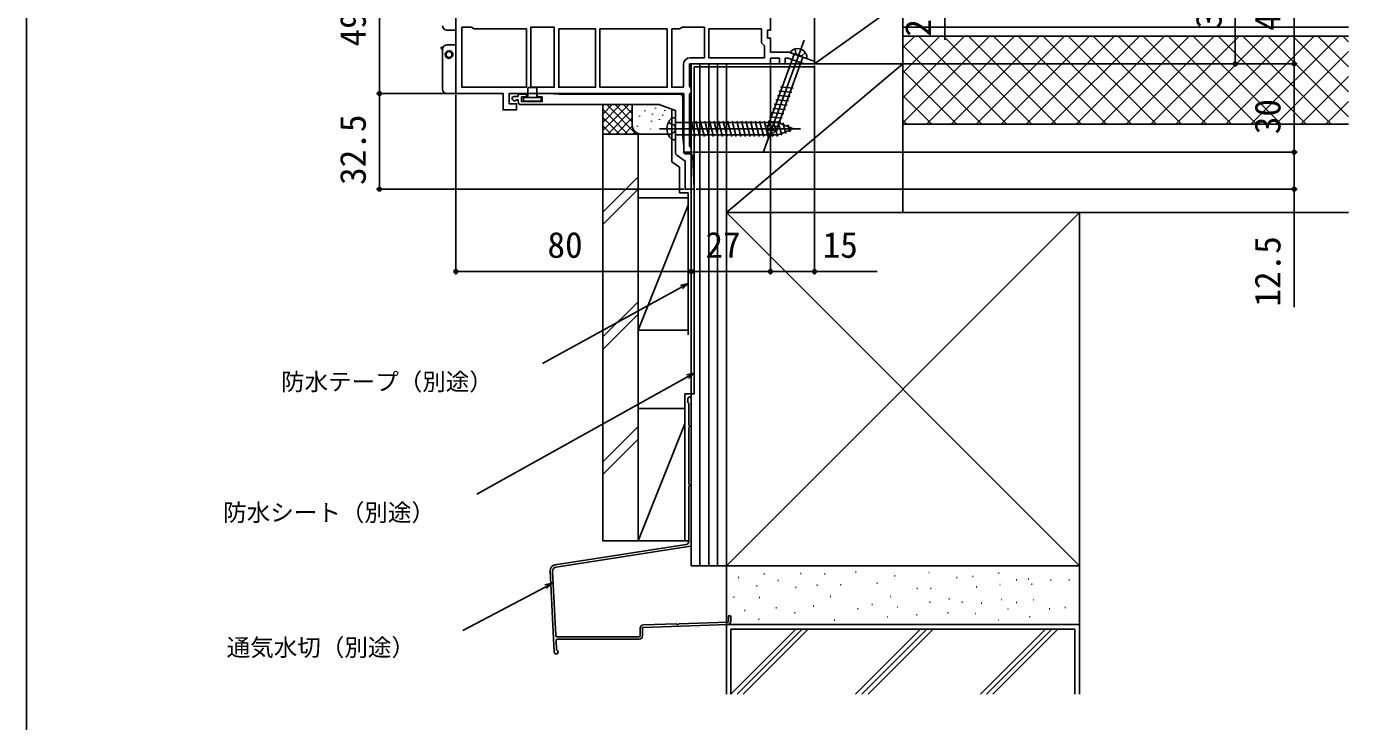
# Model space of a CAD drawing. Units: millimetres, scale not verified. Extents: x -525 to 525, y -783 to 779.
# Drawn here: x -525 to -75.5, y -318.8 to -82.6 of the extents above; entities that cross this region are included whole.
import ezdxf
from ezdxf.enums import TextEntityAlignment as Align

# ---------------------------------------------------------------- set-up
doc = ezdxf.new("R2010")
doc.units = ezdxf.units.MM
doc.header["$LTSCALE"] = 4
for name, color, linetype in [('0-2_YKK_11', 7, 'Continuous'), ('0-5_YKK_13', 4, 'Continuous'), ('0-7_YKK_D', 6, 'Continuous'), ('0-8_YKK_ZWAK', 7, 'Continuous'), ('0-9_YSS_K', 3, 'Continuous'), ('0-A_YSS_KE', 3, 'Continuous')]:
    doc.layers.add(name, color=color, linetype=linetype)
doc.styles.add('ＭＳ ゴシック', font='')
doc.styles.get('ＭＳ ゴシック').set_extended_font_data('MS Gothic')

msp = doc.modelspace()

# ---------------------------------------------------------------- linework, layer by layer
at = {"layer": '0-2_YKK_11'}
msp.add_line((-310.021, -109.129), (-356.85, -109.129), dxfattribs=at)
for points in [[(-301.55, -105.329), (-360.85, -105.329), (-360.85, -108.829), (-358.35, -108.829), (-358.35, -110.929), (-362.95, -110.929), (-362.95, -105.329), (-379.05, -105.329), (-379.05, -57.379)], [(-272.05, -58.329), (-272.05, -83.829), (-273.05, -83.829), (-273.05, -86.529), (-272.05, -86.529), (-272.05, -91.329), (-265.704, -91.329), (-256.992, -94.5), (-257.138, -95.329), (-260.562, -95.329), (-266.057, -93.329), (-267.05, -93.329), (-267.05, -95.329), (-269.05, -95.329), (-269.05, -93.329), (-272.05, -93.329), (-272.05, -95.329), (-299.55, -95.329), (-299.55, -102.863), (-299.3, -103.296), (-299.05, -103.729), (-299.05, -104.829), (-299.3, -105.262), (-299.55, -105.695), (-299.55, -123.163), (-299.3, -123.596), (-299.05, -124.029), (-299.05, -125.329), (-301.55, -125.329), (-301.55, -105.329)], [(-299.35, -93.229), (-294.55, -93.229), (-294.55, -82.829), (-302.123, -82.829), (-302.582, -83.129), (-303.04, -83.429), (-305.65, -83.429)], [(-305.65, -83.429), (-305.65, -103.229), (-301.65, -103.229), (-301.65, -95.529)], [(-359.1, -106.329), (-357.85, -106.329), (-357.85, -105.629), (-354.95, -105.629), (-354.95, -106.529), (-356.65, -106.529), (-356.65, -108.129), (-349.65, -108.129), (-349.65, -106.529), (-351.35, -106.529), (-351.35, -105.329), (-347.35, -105.329), (-343.921, -105.629), (-302.85, -105.629)], [(-357.85, -108.129), (-357.85, -107.529), (-358.365, -107.529), (-358.575, -107.615)], [(-301.85, -106.629), (-301.85, -119.9), (-301.55, -123.329), (-301.55, -125.537), (-301.133, -125.829), (-299.509, -125.829)], [(-304.35, -125.498), (-304.35, -111.129), (-309.679, -109.189)], [(-298.51, -126.787), (-298.05, -137.829), (-301.05, -137.829), (-301.05, -128.329), (-303.924, -126.317)]]:
    msp.add_lwpolyline(points, dxfattribs=at)
for points in [[(-355.05, -103.229), (-376.95, -103.229), (-376.95, -82.829), (-373.677, -82.829), (-373.218, -83.129), (-372.76, -83.429), (-355.05, -83.429)], [(-353.55, -82.829), (-353.55, -103.229), (-345.55, -103.229), (-345.55, -82.829)], [(-344.05, -83.429), (-344.05, -103.229), (-331.55, -103.229), (-331.55, -83.429)], [(-307.15, -83.429), (-330.05, -83.429), (-330.05, -103.229), (-307.15, -103.229)], [(-274.15, -93.229), (-293.05, -93.229), (-293.05, -83.429), (-275.15, -83.429), (-275.15, -88.129), (-274.65, -88.629), (-274.15, -89.129)]]:
    msp.add_lwpolyline(points, close=True, dxfattribs=at)
for centre, radius, start, end in [((-299.35, -95.529), 2.3, 90.00001, 179.99999), ((-359.1, -107.079), 0.75, 90.00002, 314.41533), ((-302.85, -106.629), 1, 0.00001, 89.99999), ((-356.85, -108.129), 1, 180.00001, 269.99999), ((-310.021, -110.129), 1, 70.00005, 90.00006), ((-303.35, -125.498), 1, 180.00003, 235.00002), ((-299.509, -126.829), 1, 2.38595, 90.00002)]:
    msp.add_arc(centre, radius, start, end, dxfattribs=at)
at = {"layer": '0-5_YKK_13'}
for p, q in [((-379.05, -83.829), (-382.05, -83.829)), ((-383.8, -89.632), (-383.377, -89.632)), ((-379.05, -88.832), (-382.05, -88.832)), ((-260.654, -87.27), (-274.52, -125.367)), ((-383.537, -90.132), (-383.8, -90.132)), ((-383.55, -90.332), (-383.55, -103.832)), ((-264.005, -91.947), (-272.986, -116.622)), ((-270.073, -117.682), (-261.092, -93.007)), ((-259.871, -93.452), (-265.227, -91.503)), ((-263.688, -90.198), (-263.501, -91.835)), ((-262.549, -92.477), (-263.501, -91.835)), ((-262.549, -92.477), (-261.406, -92.597)), ((-260.211, -91.463), (-261.406, -92.597)), ((-354.25, -103.329), (-351.85, -103.329)), ((-268.656, -103.117), (-264.325, -103.496)), ((-379.05, -105.332), (-382.05, -105.332)), ((-356.05, -107.029), (-356.05, -107.629)), ((-350.35, -106.729), (-355.75, -106.729)), ((-354.55, -103.629), (-354.55, -106.729)), ((-351.55, -103.629), (-351.55, -106.729)), ((-350.05, -107.629), (-350.05, -107.029)), ((-270.25, -107.495), (-265.918, -107.874)), ((-269.719, -106.036), (-265.387, -106.415)), ((-269.188, -104.577), (-264.856, -104.956)), ((-355.75, -107.929), (-350.35, -107.929)), ((-271.843, -111.873), (-267.512, -112.252)), ((-271.312, -110.414), (-266.98, -110.793)), ((-270.781, -108.954), (-266.449, -109.333)), ((-306.742, -115.179), (-304.623, -116.235)), ((-304.35, -117.329), (-304.623, -116.235)), ((-304.35, -121.129), (-304.35, -113.529)), ((-304.35, -115.229), (-269.42, -115.229)), ((-299.051, -114.729), (-297.658, -119.929)), ((-297.498, -114.729), (-296.105, -119.929)), ((-295.945, -114.729), (-294.552, -119.929)), ((-294.393, -114.729), (-292.999, -119.929)), ((-292.84, -114.729), (-291.446, -119.929)), ((-291.287, -114.729), (-289.893, -119.929)), ((-289.734, -114.729), (-288.34, -119.929)), ((-288.181, -114.729), (-286.788, -119.929)), ((-286.628, -114.729), (-285.235, -119.929)), ((-285.075, -114.729), (-283.682, -119.929)), ((-283.522, -114.729), (-282.129, -119.929)), ((-281.969, -114.729), (-280.576, -119.929)), ((-280.416, -114.729), (-279.023, -119.929)), ((-278.863, -114.729), (-277.47, -119.929)), ((-277.31, -114.729), (-275.917, -119.929)), ((-275.758, -114.729), (-274.364, -119.929)), ((-274.205, -114.729), (-272.811, -119.929)), ((-273.437, -116.251), (-269.105, -116.63)), ((-272.81, -120.668), (-272.986, -116.622)), ((-272.905, -114.791), (-268.574, -115.17)), ((-272.652, -114.729), (-271.258, -119.929)), ((-272.374, -113.332), (-268.043, -113.711)), ((-271.099, -114.729), (-269.705, -119.929)), ((-269.546, -114.729), (-268.256, -119.542)), ((-264.35, -117.329), (-269.42, -115.229)), ((-267.844, -115.286), (-266.858, -118.963)), ((-266.097, -116.01), (-265.461, -118.384)), ((-309.75, -117.329), (-261.85, -117.329)), ((-306.742, -119.479), (-304.623, -118.422)), ((-304.35, -117.329), (-304.623, -118.422)), ((-304.35, -119.429), (-269.42, -119.429)), ((-273.487, -117.752), (-269.695, -118.084)), ((-273.421, -119.263), (-270.973, -119.478)), ((-272.81, -120.668), (-270.073, -117.682)), ((-264.35, -117.329), (-269.42, -119.429))]:
    msp.add_line(p, q, dxfattribs=at)
for points in [[(-379.05, -67.329), (-379.05, -80.829), (-379.05, -83.829)], [(-379.05, -88.832), (-379.05, -102.332), (-379.05, -105.332)]]:
    msp.add_lwpolyline(points, dxfattribs=at)
msp.add_circle((-381.346, -92.132), 1, dxfattribs=at)
for centre, radius, start, end in [((-382.05, -82.329), 1.5, 180, 270), ((-383.8, -89.882), 0.25, 90, 270), ((-382.05, -90.332), 1.5, 90, 172.33774), ((-382.05, -90.332), 1.5, 172.33774, 180), ((-381.346, -92.132), 1.3, 90, 349.20268), ((-381.346, -92.132), 1.3, 349.20268, 90), ((-263.422, -92.096), 1.9, 109.34333, 161.81089), ((-262.925, -93.511), 3.4, 30.65667, 109.34333), ((-261.635, -92.746), 1.9, 338.18911, 30.65667), ((-354.25, -103.629), 0.3, 90, 180), ((-351.85, -103.629), 0.3, 0, 90), ((-382.05, -103.832), 1.5, 180, 270), ((-355.75, -107.029), 0.3, 90, 180), ((-355.75, -107.629), 0.3, 180, 270), ((-350.35, -107.029), 0.3, 0, 90), ((-350.35, -107.629), 0.3, 270, 0), ((-302.45, -117.329), 4.8, 144.29996, 215.70004), ((-304.399, -115.928), 2.4, 88.83014, 144.29996), ((-304.399, -118.729), 2.4, 215.70004, 271.16986)]:
    msp.add_arc(centre, radius, start, end, dxfattribs=at)
at = {"layer": '0-7_YKK_D'}
for p, q in [((-405, -56.327), (-405, -105.329)), ((-114.05, -56.329), (-114.05, -95.329)), ((-94.05, -95.329), (-94.05, -55.329)), ((-212.85, -58.829), (-212.85, -87.156)), ((-272.05, -95.829), (-272.05, -166.829)), ((-272.05, -95.829), (-272.05, -166.829)), ((-257.05, -95.829), (-257.05, -166.829)), ((-256.55, -95.329), (-93.05, -95.329)), ((-256.55, -95.329), (-113.05, -95.329)), ((-256.55, -95.329), (-93.05, -95.329)), ((-94.05, -95.329), (-94.05, -125.329)), ((-379.55, -105.329), (-406, -105.329)), ((-379.55, -105.329), (-406, -105.329)), ((-405, -137.829), (-405, -105.329)), ((-379.05, -105.829), (-379.05, -166.829)), ((-299.05, -125.829), (-299.05, -166.829)), ((-299.05, -125.829), (-299.05, -166.829)), ((-298.55, -125.329), (-93.05, -125.329)), ((-298.55, -125.329), (-93.05, -125.329)), ((-301.55, -137.829), (-406, -137.829)), ((-297.35, -137.829), (-93.05, -137.829)), ((-299.05, -165.829), (-379.05, -165.829)), ((-299.05, -165.829), (-272.05, -165.829))]:
    msp.add_line(p, q, dxfattribs=at)
for points in [[(-94.05, -125.329), (-94.05, -137.829), (-94.05, -177.949)], [(-272.05, -165.829), (-257.05, -165.829), (-235.773, -165.829)], [(-300.05, -169.926), (-302.287, -171.151), (-349.62, -197.073)], [(-302.615, -170.551), (-300.05, -169.926), (-301.958, -171.75)], [(-298.05, -200.358), (-300.278, -201.599), (-371.901, -241.523)], [(-300.61, -201.002), (-298.05, -200.358), (-299.945, -202.196)], [(-346.234, -271.756), (-348.488, -272.949), (-376.607, -287.82)], [(-348.808, -272.345), (-346.234, -271.756), (-348.169, -273.553)]]:
    msp.add_lwpolyline(points, dxfattribs=at)
for centre in [(-114.05, -95.329), (-94.05, -95.329), (-94.05, -95.329), (-405, -105.329), (-405, -105.329), (-94.05, -125.329), (-94.05, -125.329), (-405, -137.829), (-94.05, -137.829), (-379.05, -165.829), (-299.05, -165.829), (-299.05, -165.829), (-272.05, -165.829), (-272.05, -165.829), (-257.05, -165.829)]:
    msp.add_circle(centre, 0.637, dxfattribs=at)
at = {"layer": '0-8_YKK_ZWAK'}
msp.add_line((-525, 747.2), (-525, -782.8), dxfattribs=at)
at = {"layer": '0-9_YSS_K'}
for p, q in [((-257.05, -95.329), (-257.05, -73.829)), ((-75.55, -82.829), (-227.05, -82.829)), ((-75.55, -85.829), (-227.05, -85.829)), ((-227.05, -85.829), (-75.55, -85.829)), ((-227.05, -145.829), (-227.05, -85.829)), ((-227.05, -89.855), (-223.024, -85.829)), ((-227.05, -98.34), (-214.539, -85.829)), ((-227.05, -106.826), (-206.053, -85.829)), ((-227.05, -115.311), (-197.568, -85.829)), ((-200.237, -115.829), (-227.05, -89.016)), ((-191.752, -115.829), (-221.752, -85.829)), ((-219.083, -115.829), (-189.083, -85.829)), ((-183.267, -115.829), (-213.267, -85.829)), ((-210.597, -115.829), (-180.597, -85.829)), ((-174.781, -115.829), (-204.781, -85.829)), ((-202.112, -115.829), (-172.112, -85.829)), ((-166.296, -115.829), (-196.296, -85.829)), ((-193.627, -115.829), (-163.627, -85.829)), ((-157.811, -115.829), (-187.811, -85.829)), ((-185.142, -115.829), (-155.142, -85.829)), ((-149.325, -115.829), (-179.325, -85.829)), ((-176.656, -115.829), (-146.656, -85.829)), ((-140.84, -115.829), (-170.84, -85.829)), ((-168.171, -115.829), (-138.171, -85.829)), ((-132.355, -115.829), (-162.355, -85.829)), ((-159.686, -115.829), (-129.686, -85.829)), ((-123.87, -115.829), (-153.87, -85.829)), ((-151.201, -115.829), (-121.201, -85.829)), ((-115.384, -115.829), (-145.384, -85.829)), ((-142.715, -115.829), (-112.715, -85.829)), ((-106.899, -115.829), (-136.899, -85.829)), ((-134.23, -115.829), (-104.23, -85.829)), ((-98.414, -115.829), (-128.414, -85.829)), ((-125.745, -115.829), (-95.745, -85.829)), ((-89.928, -115.829), (-119.928, -85.829)), ((-117.259, -115.829), (-87.259, -85.829)), ((-81.443, -115.829), (-111.443, -85.829)), ((-108.774, -115.829), (-78.774, -85.829)), ((-75.55, -113.237), (-102.958, -85.829)), ((-75.55, -104.751), (-94.473, -85.829)), ((-75.55, -96.266), (-85.987, -85.829)), ((-75.55, -87.781), (-77.502, -85.829)), ((-100.289, -115.829), (-75.55, -91.09)), ((-299.05, -95.329), (-287.05, -95.329)), ((-299.05, -265.829), (-299.05, -95.329)), ((-296.05, -265.829), (-296.05, -95.329)), ((-293.05, -265.829), (-293.05, -95.329)), ((-290.05, -265.829), (-290.05, -95.329)), ((-287.05, -265.829), (-287.05, -95.329)), ((-287.05, -145.829), (-227.05, -95.329)), ((-208.722, -115.829), (-227.05, -97.501)), ((-91.804, -115.829), (-75.55, -99.575)), ((-217.208, -115.829), (-227.05, -105.987)), ((-329.05, -119.129), (-329.05, -109.129)), ((-329.05, -117.987), (-320.192, -109.129)), ((-329.05, -115.158), (-323.021, -109.129)), ((-329.05, -112.33), (-325.849, -109.129)), ((-329.05, -109.501), (-328.677, -109.129)), ((-329.05, -110.644), (-320.565, -119.129)), ((-327.736, -109.129), (-317.736, -119.129)), ((-327.364, -119.129), (-319.05, -110.815)), ((-324.908, -109.129), (-319.05, -114.987)), ((-322.079, -109.129), (-319.05, -112.158)), ((-319.251, -109.129), (-319.05, -109.33)), ((-319.05, -116.129), (-319.05, -109.129)), ((-314.724, -111.129), (-314.724, -111.329)), ((-312.215, -112.318), (-312.215, -112.518)), ((-311.118, -110.221), (-311.118, -110.421)), ((-307.941, -111.017), (-307.941, -111.217)), ((-299.05, -116.129), (-299.05, -109.129)), ((-83.318, -115.829), (-75.55, -108.061)), ((-329.05, -113.472), (-323.393, -119.129)), ((-329.05, -116.3), (-326.222, -119.129)), ((-324.535, -119.129), (-319.05, -113.644)), ((-321.707, -119.129), (-319.032, -116.454)), ((-317.222, -116.324), (-317.222, -116.524)), ((-316.555, -112.986), (-316.555, -113.186)), ((-312.549, -114.655), (-312.549, -114.855)), ((-309.756, -114.052), (-309.756, -114.252)), ((-308.708, -112.652), (-308.708, -112.852)), ((-225.693, -115.829), (-227.05, -114.472)), ((-227.05, -115.829), (-75.55, -115.829)), ((-316.05, -119.129), (-329.05, -119.129)), ((-318.878, -119.129), (-318.084, -118.334)), ((-305.55, -119.129), (-316.05, -119.129)), ((-312.883, -117.325), (-312.883, -117.525)), ((-317.05, -133.671), (-329.05, -145.671)), ((-329.05, -149.914), (-317.05, -137.914)), ((-317.05, -140.829), (-300.05, -140.829)), ((-317.05, -140.829), (-317.05, -185.829)), ((-300.05, -143.329), (-317.05, -185.829)), ((-299.05, -212.829), (-299.05, -140.829)), ((-287.05, -265.829), (-167.05, -145.829)), ((-287.05, -145.829), (-167.05, -265.829)), ((-227.05, -145.829), (-75.55, -145.829)), ((-317.05, -176.097), (-329.05, -188.097)), ((-317.05, -180.34), (-329.05, -192.34)), ((-317.05, -185.829), (-300.05, -185.829)), ((-317.05, -218.524), (-329.05, -230.524)), ((-301.15, -217.604), (-317.05, -257.353)), ((-317.05, -222.766), (-329.05, -234.766)), ((-287.05, -265.829), (-299.05, -265.829)), ((-274.301, -268.588), (-274.101, -268.588)), ((-261.868, -268.445), (-261.668, -268.445)), ((-253.722, -268.588), (-253.522, -268.588)), ((-243.147, -268.017), (-242.947, -268.017)), ((-229.857, -269.303), (-229.657, -269.303)), ((-218.281, -268.159), (-218.081, -268.159)), ((-203.419, -269.446), (-203.219, -269.446)), ((-194.559, -268.302), (-194.359, -268.302)), ((-283.018, -269.874), (-282.818, -269.874)), ((-276.836, -272.646), (-276.636, -272.646)), ((-269.585, -270.875), (-269.385, -270.875)), ((-263.563, -273.223), (-263.363, -273.223)), ((-256.294, -272.447), (-256.094, -272.447)), ((-248.271, -272.358), (-248.071, -272.358)), ((-235.863, -271.781), (-235.663, -271.781)), ((-222.283, -273.59), (-222.083, -273.59)), ((-217.685, -273.512), (-217.485, -273.512)), ((-208.849, -269.874), (-208.649, -269.874)), ((-202.104, -272.935), (-201.904, -272.935)), ((-194.13, -272.161), (-193.93, -272.161)), ((-188.557, -270.589), (-188.357, -270.589)), ((-184.413, -270.303), (-184.213, -270.303)), ((-183.349, -272.069), (-183.149, -272.069)), ((-176.838, -270.732), (-176.638, -270.732)), ((-170.653, -270.626), (-170.453, -270.626)), ((-284.59, -276.448), (-284.39, -276.448)), ((-275.873, -276.591), (-275.673, -276.591)), ((-251.721, -276.305), (-251.521, -276.305)), ((-231.429, -276.305), (-231.229, -276.305)), ((-217.995, -278.163), (-217.795, -278.163)), ((-211.422, -277.02), (-211.222, -277.02)), ((-206.992, -278.163), (-206.792, -278.163)), ((-200.418, -278.592), (-200.218, -278.592)), ((-193.701, -277.305), (-193.501, -277.305)), ((-188.557, -278.306), (-188.357, -278.306)), ((-182.698, -277.448), (-182.498, -277.448)), ((-280.876, -281.014), (-280.676, -281.014)), ((-270.2, -280.148), (-270, -280.148)), ((-263.868, -281.878), (-263.668, -281.878)), ((-257.504, -279.571), (-257.304, -279.571)), ((-242.5, -280.437), (-242.3, -280.437)), ((-237.574, -279.02), (-237.374, -279.02)), ((-228.938, -279.86), (-228.738, -279.86)), ((-222.426, -282.45), (-222.226, -282.45)), ((-211.914, -281.879), (-211.714, -281.879)), ((-202.419, -282.021), (-202.219, -282.021)), ((-191.428, -280.437), (-191.228, -280.437)), ((-177.29, -280.437), (-177.09, -280.437)), ((-171.98, -280.021), (-171.78, -280.021)), ((-168.55, -287.329), (-285.55, -287.329)), ((-285.55, -309.428), (-263.451, -287.329)), ((-285.55, -309.428), (-285.55, -287.329)), ((-283.429, -309.428), (-261.329, -287.329)), ((-281.307, -309.428), (-259.208, -287.329)), ((-276.158, -284.022), (-275.958, -284.022)), ((-250.435, -284.308), (-250.235, -284.308)), ((-221.024, -287.329), (-243.124, -309.428)), ((-241.002, -309.428), (-218.903, -287.329)), ((-216.781, -287.329), (-238.881, -309.428)), ((-232.429, -283.165), (-232.229, -283.165)), ((-200.697, -309.428), (-178.598, -287.329)), ((-198.576, -309.428), (-176.476, -287.329)), ((-196.455, -309.428), (-174.355, -287.329)), ((-194.702, -284.165), (-194.502, -284.165)), ((-183.984, -283.165), (-183.784, -283.165)), ((-168.55, -309.428), (-168.55, -287.329))]:
    msp.add_line(p, q, dxfattribs=at)
msp.add_lwpolyline([(-257.05, -95.329), (-227.05, -73.829), (-227.05, -95.329)], close=True, dxfattribs=at)
msp.add_lwpolyline([(-301.15, -212.353), (-317.05, -212.353), (-317.05, -257.353), (-299.85, -257.353)], dxfattribs=at)
msp.add_arc((-316.05, -116.129), 3, 180, 270, dxfattribs=at)
at = {"layer": '0-A_YSS_KE'}
for p, q in [((-227.05, -85.829), (-227.05, -73.829)), ((-227.05, -85.829), (-75.55, -85.829)), ((-298.05, -96.329), (-257.05, -96.329)), ((-298.05, -207.39), (-298.05, -96.329)), ((-329.05, -257.353), (-329.05, -119.129)), ((-302.98, -139.129), (-302.98, -130.358)), ((-301.15, -207.39), (-298.05, -207.39)), ((-301.15, -257.353), (-301.15, -207.39)), ((-300.15, -209.033), (-300.15, -210.283)), ((-299.85, -210.671), (-299.85, -218.025)), ((-299.05, -258.912), (-299.05, -209.033)), ((-299.85, -218.942), (-299.85, -238.025)), ((-299.85, -238.942), (-299.85, -257.626)), ((-300.698, -258.614), (-345.269, -265.508)), ((-299.305, -259.208), (-344.879, -266.257)), ((-329.05, -257.353), (-317.05, -257.353)), ((-346.96, -267.584), (-345.581, -295.166)), ((-346.148, -267.814), (-345.064, -289.494)), ((-316.35, -287.059), (-316.35, -289.669)), ((-315.55, -289.669), (-315.55, -287.059)), ((-304.033, -285.584), (-315.287, -285.959)), ((-315.26, -286.759), (-286.614, -285.804)), ((-303.127, -285.554), (-286.64, -285.005)), ((-287.05, -285.829), (-287.05, -309.428)), ((-167.05, -285.829), (-287.05, -285.829)), ((-286.35, -283.169), (-286.35, -284.705)), ((-285.55, -283.169), (-285.55, -284.705)), ((-167.05, -309.428), (-167.05, -285.829)), ((-344.974, -291.294), (-344.825, -294.276)), ((-316.65, -289.969), (-344.564, -289.969)), ((-344.474, -290.769), (-316.65, -290.769)), ((-344.9, -295.783), (-344.932, -295.783))]:
    msp.add_line(p, q, dxfattribs=at)
for points in [[(-287.05, -95.329), (-287.05, -145.829), (-227.05, -145.829)], [(-227.05, -145.829), (-227.05, -95.329), (-287.05, -95.329)], [(-305.55, -110.559), (-305.55, -128.559), (-302.98, -130.358)], [(-317.05, -257.353), (-317.05, -119.129), (-329.05, -119.129)], [(-302.98, -139.129), (-300.05, -139.129), (-300.05, -187.329)]]:
    msp.add_lwpolyline(points, dxfattribs=at)
for points in [[(-167.05, -265.829), (-167.05, -145.829), (-287.05, -145.829), (-287.05, -265.829)], [(-167.05, -285.829), (-167.05, -265.829), (-287.05, -265.829), (-287.05, -285.829)]]:
    msp.add_lwpolyline(points, close=True, dxfattribs=at)
for centre, radius, start, end in [((-299.6, -209.033), 0.55, 359.99998, 180.00167), ((-299.95, -210.283), 0.2, 179.99694, 255.51968), ((-300.05, -210.671), 0.2, 360, 75.52165), ((-299.65, -218.025), 0.2, 180.00003, 246.42147), ((-299.65, -218.942), 0.2, 113.57855, 179.99998), ((-299.85, -218.483), 0.3, 293.57987, 66.42007), ((-299.65, -238.025), 0.2, 180.00003, 246.42147), ((-299.85, -238.483), 0.3, 293.57987, 66.42007), ((-299.65, -238.942), 0.2, 113.57855, 179.99998), ((-300.85, -257.626), 1, 278.79177, 359.99996), ((-299.35, -258.912), 0.3, 278.79177, 0.00003), ((-344.963, -267.484), 2, 98.79177, 182.86244), ((-344.65, -267.739), 1.5, 98.79177, 182.86244), ((-285.95, -283.169), 0.4, 90.00009, 180), ((-285.95, -283.169), 0.4, 0, 90.00009), ((-315.25, -287.059), 1.1, 91.90925, 180), ((-315.25, -287.059), 0.3, 91.90925, 180), ((-304.037, -285.785), 0.2, 25.49733, 91.91915), ((-303.585, -285.569), 0.3, 205.49733, 338.34097), ((-303.121, -285.754), 0.2, 91.91915, 158.34097), ((-286.65, -284.705), 0.3, 271.90925, 0), ((-286.65, -284.705), 1.1, 271.90925, 0), ((-344.564, -289.469), 0.5, 182.86244, 270.00009), ((-344.474, -291.269), 0.5, 90.00009, 182.86244), ((-316.65, -289.669), 1.1, 270, 360), ((-316.65, -289.669), 0.3, 270, 360), ((-344.932, -295.133), 0.65, 182.86244, 270), ((-344.9, -295.133), 0.65, 270, 0.00003), ((-344.525, -294.261), 0.3, 182.86244, 246.73494), ((-344.9, -295.133), 0.65, 0.00003, 66.73494)]:
    msp.add_arc(centre, radius, start, end, dxfattribs=at)

# ---------------------------------------------------------------- texts
at = {"layer": '0-7_YKK_D', "style": 'ＭＳ ゴシック'}
for s, p in [('2.5', (-214.85, -86.042)), ('39', (-116.05, -83.247)), ('40', (-96.05, -84.056)), ('49', (-407, -89.385)), ('30', (-96.05, -119.192)), ('32.5', (-407, -136.442)), ('12.5', (-96.05, -177.79))]:
    msp.add_text(s, height=8.798, rotation=90, dxfattribs=at).set_placement(p, align=Align.BOTTOM_LEFT)
for s, height, p in [('80', 8.798, (-347.88, -163.829)), ('27', 8.798, (-294.175, -163.829)), ('15', 8.798, (-254.341, -163.829)), ('防水テープ（別途）', 5.865, (-438.438, -207.982)), ('防水シート（別途）', 5.865, (-458.129, -252.432)), ('通気水切（別途）', 5.865, (-456.925, -298.274))]:
    msp.add_text(s, height=height, dxfattribs=at).set_placement(p, align=Align.BOTTOM_LEFT)

doc.saveas('drawing.dxf')
